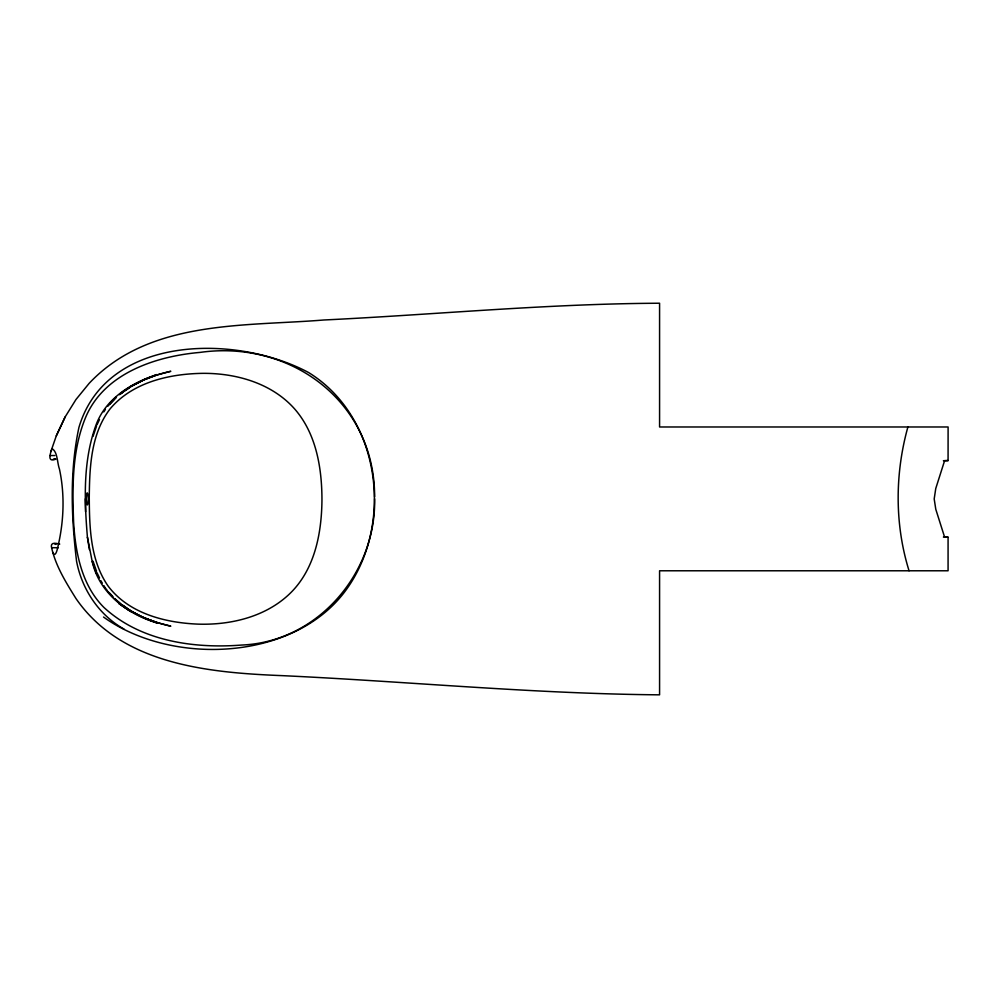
<?xml version="1.0" encoding="UTF-8"?>
<svg xmlns="http://www.w3.org/2000/svg" width="998" height="998" viewBox="0 0 998 998"><rect width="100%" height="100%" fill="white"/><g stroke="black" fill="none" stroke-linecap="round" stroke-linejoin="round"><path stroke-width="1.5" d="M943.409 537.099L948.075 537.248L948.075 570.781L659.578 570.781L659.578 694.833C533.568 693.797 408.045 681.497 282.222 675.646C208.832 672.689 121.656 664.805 75.973 598.538C66.242 582.894 55.988 566.577 51.771 548.401C50.075 543.024 53.43 542.388 59.73 544.11M124.014 629.089C98.927 615.03 81.873 589.232 76.559 561.238C71.295 517.101 69.561 471.168 78.917 427.481C106.586 333.956 237.013 334.13 308.669 372.578C381.461 417.576 394.784 527.031 343.636 593.224C290.668 661.225 170.945 665.516 103.53 617.038M374.624 498.775C376.159 573.164 317.651 642.063 241.528 645.057C193.674 648.762 140.469 641.14 103.967 607.483C81.686 585.302 75.399 552.43 73.615 522.253C72.305 487.585 71.956 451.47 85.067 418.748C103.056 373.576 155.451 356.249 200.124 352.394C290.805 339.632 374.849 401.77 374.612 496.804M87.425 537.286C84.281 499.699 82.896 460.29 96.257 424.375C106.112 398.264 131.624 382.895 156.96 374.574L143.662 379.801L131.1 386.463L119.535 394.459M52.707 552.293C55.726 559.154 57.772 547.291 58.47 544.209C63.947 519.571 64.758 493.81 59.443 469.06C57.173 462.897 57.647 451.807 52.083 448.676C50.748 452.231 46.307 463.047 55.9 459.142M907.893 426.982C894.882 473.776 894.582 524.287 909.053 570.781M93.014 436.376L96.482 426.283M50.935 451.37L56.312 435.827L65.144 416.927L75.948 399.549L89.196 383.294C149.251 319.61 243.949 326.521 323.789 319.996C434.454 314.644 544.896 303.966 655.773 303.255L659.578 303.217L659.578 426.982L948.1 426.982L948.075 460.577L943.409 460.727M56.312 435.827L65.144 416.927M96.981 424.836L99.476 419.547M103.804 411.912L105.389 409.454M107.859 406.186L116.342 397.167M114.321 399.063L109.58 404.065L116.417 397.216M119.648 394.622L123.091 392.177M125.374 390.542L129.952 387.274M119.461 394.385C134.293 382.371 152.345 375.423 170.82 371.281L157.01 374.949L143.7 379.976L131.075 386.451M55.115 458.593L53.356 459.142M948.075 460.577L944.607 460.677L935.762 488.484L934.19 498.938L935.787 509.279L944.607 537.136L948.1 537.248M50.1 455.537L54.778 455.537M51.634 547.715L58.358 547.715M54.815 544.11L56.038 544.397M123.091 605.374L131.1 611.088L143.662 617.762L156.948 622.939C127.27 614.094 99.313 593.174 92.24 561.6M114.333 598.488C129.952 613.021 150.174 621.617 170.82 626.17L157.048 622.577L143.612 617.7L156.998 622.565C141.679 617.912 127.133 610.327 115.294 599.461M115.519 599.212L119.648 602.929M109.593 593.498L113.385 597.49M112.362 596.53L107.859 591.365M109.78 593.274L112.599 596.28M105.389 588.096L107.073 590.255M100.786 580.624L102.32 583.119M103.854 585.614L105.339 588.134M96.981 572.715L99.538 577.979M96.307 573.151L92.228 561.625L87.425 537.261L89.358 549.624M93.014 561.188L96.544 571.243M85.391 498.775L85.578 511.787M89.259 497.453C89.483 527.618 90.257 560.352 108.108 586.063C128.854 613.608 165.319 622.827 198.228 624.137C231.96 625.197 268.125 616.215 292.189 591.265C315.218 567.176 321.618 532.371 321.955 500.173C321.955 468.237 316.354 433.806 294.672 408.98C271.98 383.332 236.526 373.202 203.205 373.339C169.76 373.751 132.796 382.047 110.267 408.656C90.83 433.706 89.608 467.076 89.259 497.453M88.635 498.875C86.028 519.821 85.728 478.067 88.635 498.875M130.8 611.5L119.086 603.665L130.8 611.5"/></g></svg>
